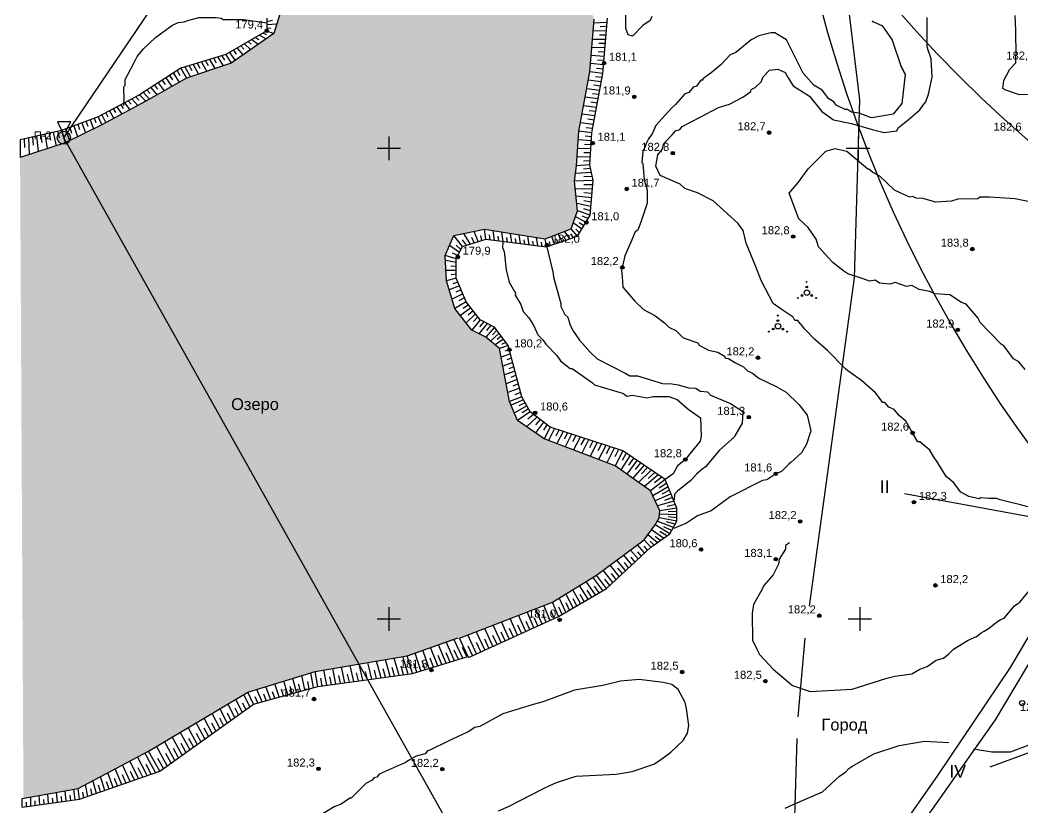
# Model space of a CAD drawing. Header units: millimetres. Extents: x 6127 to 9314, y 4730 to 7085.
# Drawn here: x 6243.4 to 6669.2, y 5319.7 to 5654.5 of the extents above; entities that cross this region are included whole.
import ezdxf

# ---------------------------------------------------------------- set-up
doc = ezdxf.new("R2010")
doc.units = ezdxf.units.MM
doc.header["$LTSCALE"] = 0.7
for name, color, linetype in [('відм', 14, 'Continuous'), ('горизонталі', 22, 'Continuous'), ('кущ', 7, 'Continuous'), ('Откос', 7, 'Continuous'), ('свердловини', 7, 'Continuous'), ('чорн', 255, 'Continuous')]:
    doc.layers.add(name, color=color, linetype=linetype)
doc.styles.get("Standard").update_dxf_attribs({"font": 'arial.ttf'})

msp = doc.modelspace()

# ---------------------------------------------------------------- hatches: boundary and pattern name
at = {"layer": 'відм', "ltscale": 0.2, "true_color": 0x000000}
h = msp.add_hatch(color=18, dxfattribs=at)
h.dxf.hatch_style = 1
h.paths.add_polyline_path([(6348.9, 5649.9, 1), (6347.43, 5649.9, 1)])
h = msp.add_hatch(color=18, dxfattribs=at)
h.dxf.hatch_style = 1
h.paths.add_polyline_path([(6492.13, 5636.21, 1), (6490.67, 5636.21, 1)])
h = msp.add_hatch(color=18, dxfattribs=at)
h.dxf.hatch_style = 1
h.paths.add_polyline_path([(6504.93, 5621.87, 1), (6503.47, 5621.87, 1)])
h = msp.add_hatch(color=18, dxfattribs=at)
h.dxf.hatch_style = 1
h.paths.add_polyline_path([(6562.22, 5606.65, 1), (6560.76, 5606.65, 1)])
h = msp.add_hatch(color=18, dxfattribs=at)
h.dxf.hatch_style = 1
h.paths.add_polyline_path([(6487.3, 5602.21, 1), (6485.83, 5602.21, 1)])
h = msp.add_hatch(color=18, dxfattribs=at)
h.dxf.hatch_style = 1
h.paths.add_polyline_path([(6521.32, 5597.92, 1), (6519.86, 5597.92, 1)])
h = msp.add_hatch(color=18, dxfattribs=at)
h.dxf.hatch_style = 1
h.paths.add_polyline_path([(6501.75, 5582.71, 1), (6500.28, 5582.71, 1)])
h = msp.add_hatch(color=18, dxfattribs=at)
h.dxf.hatch_style = 1
h.paths.add_polyline_path([(6484.64, 5568.44, 1), (6483.17, 5568.45, 1)])
h = msp.add_hatch(color=18, dxfattribs=at)
h.dxf.hatch_style = 1
h.paths.add_polyline_path([(6572.42, 5562.49, 1), (6570.96, 5562.49, 1)])
h = msp.add_hatch(color=18, dxfattribs=at)
h.dxf.hatch_style = 1
h.paths.add_polyline_path([(6467.91, 5558.89, 1), (6466.44, 5558.9, 1)])
h = msp.add_hatch(color=18, dxfattribs=at)
h.dxf.hatch_style = 1
h.paths.add_polyline_path([(6648.47, 5557.2, 1), (6647.01, 5557.2, 1)])
h = msp.add_hatch(color=18, dxfattribs=at)
h.dxf.hatch_style = 1
h.paths.add_polyline_path([(6430.01, 5553.8, 1), (6428.55, 5553.8, 1)])
h = msp.add_hatch(color=18, dxfattribs=at)
h.dxf.hatch_style = 1
h.paths.add_polyline_path([(6499.87, 5549.4, 1), (6498.41, 5549.4, 1)])
h = msp.add_hatch(color=18, dxfattribs=at)
h.dxf.hatch_style = 1
h.paths.add_polyline_path([(6642.3, 5522.82, 1), (6640.83, 5522.82, 1)])
h = msp.add_hatch(color=18, dxfattribs=at)
h.dxf.hatch_style = 1
h.paths.add_polyline_path([(6451.92, 5514.42, 1), (6450.45, 5514.42, 1)])
h = msp.add_hatch(color=18, dxfattribs=at)
h.dxf.hatch_style = 1
h.paths.add_polyline_path([(6557.46, 5511, 1), (6556, 5511.01, 1)])
h = msp.add_hatch(color=18, dxfattribs=at)
h.dxf.hatch_style = 1
h.paths.add_polyline_path([(6462.89, 5487.59, 1), (6461.42, 5487.6, 1)])
h = msp.add_hatch(color=18, dxfattribs=at)
h.dxf.hatch_style = 1
h.paths.add_polyline_path([(6553.58, 5485.74, 1), (6552.11, 5485.74, 1)])
h = msp.add_hatch(color=18, dxfattribs=at)
h.dxf.hatch_style = 1
h.paths.add_polyline_path([(6623.14, 5479.03, 1), (6621.67, 5479.03, 1)])
h = msp.add_hatch(color=18, dxfattribs=at)
h.dxf.hatch_style = 1
h.paths.add_polyline_path([(6526.64, 5467.73, 1), (6525.18, 5467.73, 1)])
h = msp.add_hatch(color=18, dxfattribs=at)
h.dxf.hatch_style = 1
h.paths.add_polyline_path([(6565.02, 5461.67, 1), (6563.55, 5461.67, 1)])
h = msp.add_hatch(color=18, dxfattribs=at)
h.dxf.hatch_style = 1
h.paths.add_polyline_path([(6623.71, 5449.59, 1), (6622.24, 5449.59, 1)])
h = msp.add_hatch(color=18, dxfattribs=at)
h.dxf.hatch_style = 1
h.paths.add_polyline_path([(6575.38, 5441.45, 1), (6573.92, 5441.46, 1)])
h = msp.add_hatch(color=18, dxfattribs=at)
h.dxf.hatch_style = 1
h.paths.add_polyline_path([(6533.29, 5429.49, 1), (6531.83, 5429.49, 1)])
h = msp.add_hatch(color=18, dxfattribs=at)
h.dxf.hatch_style = 1
h.paths.add_polyline_path([(6565.04, 5425.36, 1), (6563.57, 5425.36, 1)])
h = msp.add_hatch(color=18, dxfattribs=at)
h.dxf.hatch_style = 1
h.paths.add_polyline_path([(6632.82, 5414.26, 1), (6631.35, 5414.27, 1)])
h = msp.add_hatch(color=18, dxfattribs=at)
h.dxf.hatch_style = 1
h.paths.add_polyline_path([(6473.26, 5399.59, 1), (6471.8, 5399.59, 1)])
h = msp.add_hatch(color=18, dxfattribs=at)
h.dxf.hatch_style = 1
h.paths.add_polyline_path([(6583.53, 5401.36, 1), (6582.06, 5401.37, 1)])
h = msp.add_hatch(color=18, dxfattribs=at)
h.dxf.hatch_style = 1
h.paths.add_polyline_path([(6418.81, 5378.26, 1), (6417.35, 5378.26, 1)])
h = msp.add_hatch(color=18, dxfattribs=at)
h.dxf.hatch_style = 1
h.paths.add_polyline_path([(6525.27, 5377.45, 1), (6523.81, 5377.45, 1)])
h = msp.add_hatch(color=18, dxfattribs=at)
h.dxf.hatch_style = 1
h.paths.add_polyline_path([(6560.62, 5373.56, 1), (6559.16, 5373.56, 1)])
h = msp.add_hatch(color=18, dxfattribs=at)
h.dxf.hatch_style = 1
h.paths.add_polyline_path([(6368.96, 5365.97, 1), (6367.49, 5365.97, 1)])
h = msp.add_hatch(color=18, dxfattribs=at)
h.dxf.hatch_style = 1
h.paths.add_polyline_path([(6370.88, 5336.3, 1), (6369.41, 5336.3, 1)])
h = msp.add_hatch(color=18, dxfattribs=at)
h.dxf.hatch_style = 1
h.paths.add_polyline_path([(6423.45, 5336.16, 1), (6421.99, 5336.16, 1)])
at = {"layer": 'кущ', "ltscale": 0.2, "true_color": 0x000000}
h = msp.add_hatch(color=18, dxfattribs=at)
h.dxf.hatch_style = 1
h.paths.add_polyline_path([(6577.47, 5540.66), (6577.45, 5541.39, -0.133506), (6577.64, 5541.34, -0.764437)])
h.paths.add_polyline_path([(6577.47, 5540.66, -0.133506), (6577.28, 5540.71, -0.764437), (6577.45, 5541.39)])
h.paths.add_polyline_path([(6577.41, 5543.35, -0.133506), (6577.5, 5543.32, -0.764437), (6577.42, 5542.98)])
h.paths.add_polyline_path([(6577.41, 5543.35), (6577.42, 5542.98, -0.133506), (6577.33, 5543.01, -0.764437)])
h = msp.add_hatch(color=18, dxfattribs=at)
h.dxf.hatch_style = 1
h.paths.add_polyline_path([(6575.77, 5537.63), (6575.14, 5537.26, -0.133506), (6575.09, 5537.45, -0.764437)])
h.paths.add_polyline_path([(6575.77, 5537.63, -0.133506), (6575.82, 5537.45, -0.764437), (6575.14, 5537.26)])
h.paths.add_polyline_path([(6573.45, 5536.27, -0.133506), (6573.43, 5536.37, -0.764437), (6573.77, 5536.46)])
h.paths.add_polyline_path([(6573.45, 5536.27), (6573.77, 5536.46, -0.133506), (6573.79, 5536.37, -0.764437)])
h = msp.add_hatch(color=18, dxfattribs=at)
h.dxf.hatch_style = 1
h.paths.add_polyline_path([(6579.25, 5537.63), (6579.87, 5537.26, 0.133506), (6579.92, 5537.44, 0.764437)])
h.paths.add_polyline_path([(6579.25, 5537.63, 0.133506), (6579.2, 5537.44, 0.764437), (6579.87, 5537.26)])
h.paths.add_polyline_path([(6581.56, 5536.27, 0.133506), (6581.58, 5536.36, 0.764437), (6581.25, 5536.45)])
h.paths.add_polyline_path([(6581.56, 5536.27), (6581.25, 5536.45, 0.133506), (6581.22, 5536.36, 0.764437)])
h = msp.add_hatch(color=18, dxfattribs=at)
h.dxf.hatch_style = 1
h.paths.add_polyline_path([(6565.18, 5526.4), (6565.17, 5527.12, -0.133506), (6565.35, 5527.07, -0.764437)])
h.paths.add_polyline_path([(6565.18, 5526.4, -0.133506), (6565, 5526.44, -0.764437), (6565.17, 5527.12)])
h.paths.add_polyline_path([(6565.13, 5529.08, -0.133506), (6565.22, 5529.05, -0.764437), (6565.14, 5528.71)])
h.paths.add_polyline_path([(6565.13, 5529.08), (6565.14, 5528.71, -0.133506), (6565.04, 5528.74, -0.764437)])
h = msp.add_hatch(color=18, dxfattribs=at)
h.dxf.hatch_style = 1
h.paths.add_polyline_path([(6563.49, 5523.36), (6562.86, 5522.99, -0.133506), (6562.81, 5523.18, -0.764437)])
h.paths.add_polyline_path([(6563.49, 5523.36, -0.133506), (6563.53, 5523.18, -0.764437), (6562.86, 5522.99)])
h.paths.add_polyline_path([(6561.17, 5522.01, -0.133506), (6561.15, 5522.1, -0.764437), (6561.48, 5522.19)])
h.paths.add_polyline_path([(6561.17, 5522.01), (6561.48, 5522.19, -0.133506), (6561.51, 5522.1, -0.764437)])
h = msp.add_hatch(color=18, dxfattribs=at)
h.dxf.hatch_style = 1
h.paths.add_polyline_path([(6566.96, 5523.36), (6567.59, 5522.99, 0.133506), (6567.64, 5523.17, 0.764437)])
h.paths.add_polyline_path([(6566.96, 5523.36, 0.133506), (6566.91, 5523.17, 0.764437), (6567.59, 5522.99)])
h.paths.add_polyline_path([(6569.27, 5522, 0.133506), (6569.3, 5522.09, 0.764437), (6568.96, 5522.18)])
h.paths.add_polyline_path([(6569.27, 5522), (6568.96, 5522.18, 0.133506), (6568.94, 5522.09, 0.764437)])
at = {"layer": 'чорн', "ltscale": 0.2}
h = msp.add_hatch(color=4, dxfattribs=at)
h.dxf.hatch_style = 1
h.paths.add_polyline_path([(6428.01, 5531.96), (6424.46, 5543.72), (6423.89, 5554.44), (6427.55, 5562.9), (6440.68, 5565.58), (6466.44, 5561.47), (6477.39, 5565.8), (6480.15, 5573.36), (6478.89, 5585.99), (6479.74, 5592.56), (6480.71, 5607.24), (6485.38, 5632.54), (6487.23, 5654.85), (6481.39, 5669.66), (6464.98, 5679.36), (6441.73, 5691.91), (6417.43, 5701.36), (6402.4, 5701.93), (6398.5, 5701.14), (6388.94, 5699.28), (6366.29, 5689.19), (6350.94, 5680.87), (6336.47, 5670.41), (6336.9, 5667.43), (6346.57, 5662.93), (6353.67, 5657.02), (6351.14, 5648.82), (6333.06, 5636.2), (6314.03, 5629.74), (6296.89, 5619.97), (6278.08, 5609.93), (6262.63, 5602.35), (6243.43, 5596.08), (6244.86, 5323.73), (6268.67, 5327.94), (6298.55, 5343.82), (6340.74, 5368.78), (6369.38, 5377.57), (6408.48, 5384.14), (6429.94, 5391.81), (6469.46, 5407.17), (6488.13, 5418.58), (6508.48, 5433.57), (6513.05, 5439.99), (6514.72, 5442.99), (6515.11, 5445.99), (6511.07, 5454.49), (6496.06, 5465.06), (6465.98, 5476.51), (6454.7, 5484.28), (6451.29, 5492.4), (6447.04, 5514.94), (6441.21, 5519.67), (6435.2, 5522.75)])
at = {"layer": 'чорн', "ltscale": 0.2, "true_color": 0x000000}
h = msp.add_hatch(color=18, dxfattribs=at)
h.dxf.hatch_style = 1
h.paths.add_polyline_path([(6264.78, 5604.47, 1), (6259.21, 5604.47, 1)])

# ---------------------------------------------------------------- linework, layer by layer
at = {"color": 18, "ltscale": 0.2, "true_color": 0x000000}
for p, q in [((6262, 5604.47), (6582, 6078.37)), ((6512.46, 5157.59), (6262, 5604.47))]:
    msp.add_line(p, q, dxfattribs=at)
at = {"color": 1, "ltscale": 0.2}
for centre, radius in [((7031.15, 6019.46), 550), ((7118.46, 5800.5), 553)]:
    msp.add_circle(centre, radius, dxfattribs=at)
at = {"layer": 'відм', "color": 18, "ltscale": 0.2, "true_color": 0x000000}
for centre in [(6348.17, 5649.9), (6491.4, 5636.21), (6504.2, 5621.87), (6561.49, 5606.65), (6486.57, 5602.21), (6520.59, 5597.92), (6501.02, 5582.71), (6483.91, 5568.45), (6571.69, 5562.49), (6467.18, 5558.89), (6647.74, 5557.2), (6429.28, 5553.8), (6499.14, 5549.4), (6641.56, 5522.82), (6451.19, 5514.42), (6556.73, 5511.01), (6462.15, 5487.6), (6552.84, 5485.74), (6622.4, 5479.03), (6525.91, 5467.73), (6564.29, 5461.67), (6622.97, 5449.59), (6574.65, 5441.45), (6532.56, 5429.49), (6564.3, 5425.36), (6632.08, 5414.26), (6472.53, 5399.59), (6582.79, 5401.37), (6418.08, 5378.26), (6524.54, 5377.45), (6559.89, 5373.56), (6368.23, 5365.97), (6370.14, 5336.3), (6422.72, 5336.16)]:
    msp.add_circle(centre, 0.733, dxfattribs=at)
at = {"layer": 'горизонталі', "color": 18, "true_color": 0x000000}
for points in [[(6291.86, 5636.48), (6293.11, 5638.97), (6295.81, 5642.29), (6301, 5647.06), (6307.85, 5652.23), (6310.55, 5653.48), (6313.04, 5653.68), (6314.7, 5654.3), (6319.27, 5655.54), (6326.74, 5655.53), (6328.81, 5655.32), (6329.64, 5654.7), (6338.36, 5654.69), (6348.38, 5653.32)], [(6511.61, 5655.94), (6510.98, 5654.28), (6507.87, 5652.21), (6503.51, 5647.65), (6501.64, 5648.27), (6500.61, 5650.97), (6500.61, 5652.84), (6500.61, 5657.82)], [(6671.33, 5447.64), (6668.22, 5448.48), (6662.41, 5449.93), (6659.51, 5450.56), (6658.06, 5451.18), (6654.74, 5451.19), (6651.21, 5451.4), (6650.59, 5450.99), (6646.23, 5452.03), (6642.91, 5453.9), (6639.81, 5458.05), (6638.15, 5459.3), (6636.7, 5460.55), (6633.18, 5466.36), (6631.31, 5469.06), (6629.66, 5471.76), (6627.17, 5473.84), (6625.51, 5475.29), (6624.68, 5475.29), (6622.4, 5479.03), (6619.5, 5484.01), (6616.81, 5486.3), (6614.53, 5489), (6612.25, 5490.04), (6610.59, 5491.91), (6609.76, 5491.91), (6606.65, 5496.06), (6600.64, 5501.26), (6596.29, 5504.37), (6594.84, 5505.41), (6593.8, 5506.45), (6586.34, 5513.93), (6580.95, 5518.71), (6576.6, 5523.07), (6573.7, 5526.81), (6572.46, 5526.81), (6571.63, 5528.26), (6566.65, 5531.59), (6563.13, 5534.08), (6558.16, 5543.84), (6555.68, 5550.07), (6551.75, 5559.62), (6550.51, 5565.01), (6548.23, 5568.13), (6537.66, 5577.68), (6531.02, 5581.01), (6525.63, 5582.89), (6523.77, 5584.76), (6515.26, 5588.5), (6513.4, 5592.44), (6514.24, 5597.22), (6516.11, 5599.5), (6516.73, 5601.98), (6520.26, 5605.72), (6521.72, 5607.37), (6523.59, 5607.99), (6524.62, 5609.24), (6532.21, 5613.22), (6539.99, 5617.31), (6544.67, 5618.73), (6550.37, 5621.66), (6553.69, 5624.14), (6553.9, 5624.97), (6555.56, 5625.8), (6558.05, 5628.29), (6558.88, 5630.36), (6561.58, 5633.26), (6565.11, 5633.67), (6568.22, 5632.22), (6569.26, 5630.35), (6571.74, 5626.52), (6578.62, 5622.13), (6583.92, 5615.66), (6588.74, 5612.11), (6596.47, 5610.56), (6605.21, 5607.97), (6610.31, 5606.65), (6615.71, 5607.47), (6616.33, 5608.71), (6620.49, 5612.03), (6625.47, 5616.38), (6626.72, 5618.25), (6627.96, 5619.7), (6629.21, 5623.02), (6630.67, 5630.28), (6630.27, 5637.95), (6628.61, 5642.94), (6628.63, 5655.59)], [(6695.21, 5634.14), (6696.86, 5631.65), (6697.69, 5626.46), (6697.89, 5624.8), (6696.85, 5622.52), (6695.4, 5620.24), (6693.73, 5617.96), (6692.07, 5617.55), (6691.04, 5617.55), (6689.79, 5617.76), (6688.96, 5618.8), (6684.4, 5621.29), (6682.12, 5621.5), (6677.56, 5622.96), (6667.8, 5622.76), (6662, 5624.64), (6660.75, 5625.47), (6661.17, 5628.79), (6663.67, 5633.56), (6666.16, 5636.25), (6666.38, 5642.48), (6666.17, 5646.63), (6666.18, 5650.15), (6665.98, 5656.38)], [(6617.61, 5634.86), (6619.26, 5631.33), (6617.61, 5634.86), (6613.68, 5646.27), (6609.74, 5651.88), (6605.6, 5653.75), (6605.18, 5653.96), (6605.6, 5653.75)], [(6619.26, 5631.33), (6617.85, 5619.05), (6614.16, 5614.49), (6605.13, 5612.88), (6604.51, 5613.09), (6599.74, 5614.96), (6596.42, 5615.38), (6594.76, 5616.42), (6593.72, 5616.42), (6589.99, 5618.29), (6588.96, 5619.74), (6586.88, 5620.99), (6583.98, 5624.73), (6580.46, 5626.81), (6575.87, 5631.88), (6568.86, 5646.12), (6563.89, 5649.03), (6562.23, 5649.03), (6557.04, 5647.79), (6553.92, 5646.14), (6547.28, 5640.75), (6544.99, 5639.71), (6541.05, 5635.57), (6536.89, 5632.05), (6533.36, 5629.56), (6533.36, 5628.94), (6532.53, 5628.94), (6530.66, 5626.45), (6529.21, 5626.04), (6527.34, 5623.76), (6525.68, 5623.14), (6521.73, 5618.58), (6520.28, 5617.33), (6521.73, 5618.58)], [(6287.48, 5618.23), (6287.48, 5619.06), (6287.69, 5620.72), (6287.49, 5626.12), (6288.11, 5626.74), (6288.12, 5629.23), (6289.16, 5631.3), (6291.86, 5636.48)], [(6520.28, 5617.33), (6517.37, 5614.02), (6513.42, 5609.67), (6511.76, 5606.14), (6510.3, 5604.07), (6509.26, 5601.99), (6508.85, 5600.75), (6507.81, 5598.68), (6507.39, 5593.9), (6507.8, 5593.49), (6508.41, 5586.64), (6509.24, 5583.74), (6509.65, 5582.28), (6509.65, 5576.68), (6507.15, 5569.01), (6505.69, 5565.27), (6504.65, 5564.44), (6502.78, 5560.09), (6500.28, 5554.28), (6498.82, 5548.06), (6499.03, 5545.57), (6499.3, 5540.99), (6504.41, 5534.98), (6508.14, 5531.45), (6512.91, 5528.96), (6517.06, 5525.84), (6518.92, 5523.97), (6521.82, 5522.51), (6524.93, 5519.4), (6531.16, 5517.31), (6531.78, 5516.28), (6535.72, 5514.2), (6539.66, 5513.36), (6542.15, 5511.91), (6542.97, 5510.87), (6544.22, 5510.66), (6546.91, 5509), (6550.65, 5507.12), (6552.3, 5505.46), (6554.38, 5504.42), (6557.07, 5502.35), (6564.75, 5498.6), (6568.69, 5496.31), (6574.07, 5491.12), (6576.15, 5488.42), (6577.6, 5486.55), (6579.25, 5479.91), (6577.37, 5474.31), (6575.29, 5470.58), (6570.73, 5466.43), (6569.89, 5465.81), (6566.78, 5462.7), (6564.29, 5461.67), (6560.55, 5459.18), (6558.68, 5458.77), (6544.98, 5451.94), (6536.88, 5445.92), (6531.02, 5443.76), (6526.42, 5440.74), (6520.97, 5438.43)], [(6670.16, 5505.95), (6667.46, 5509.27), (6665.18, 5510.52), (6661.25, 5515.92), (6660, 5516.75), (6650.88, 5526.1), (6650.26, 5527.76), (6645.08, 5533.78), (6643.22, 5534.4), (6638.24, 5537.73), (6631.81, 5538.15), (6629.74, 5539.19), (6625.17, 5540.03), (6622.06, 5541.69), (6619.78, 5541.28), (6615.01, 5542.94), (6612.73, 5542.32), (6608.37, 5542.74), (6606.5, 5543.99), (6604.22, 5543.58), (6599.66, 5545.04), (6594.89, 5546.7), (6593.23, 5547.74), (6588.67, 5551.27), (6586.6, 5553.56), (6584.11, 5556.26), (6582.45, 5558.13), (6581.42, 5561.45), (6577.99, 5566.39), (6574.02, 5570.08), (6569.93, 5580.89), (6573.91, 5585.55), (6578.05, 5591.24), (6585.49, 5598.71), (6589.54, 5599.9), (6594.53, 5598.82), (6603.45, 5591.3)], [(6671.49, 5577.32), (6668.58, 5577.95), (6665.88, 5578.57), (6655.1, 5579.21), (6650.95, 5579.21), (6650.12, 5578.59), (6641.61, 5578.39), (6638.91, 5577.57), (6632.27, 5577.16), (6626.67, 5578.62), (6623.97, 5578.83), (6622.52, 5579.45), (6621.28, 5579.25), (6617.34, 5580.91), (6614.64, 5582.16), (6608.42, 5588.18), (6605.52, 5589.64), (6603.86, 5591.09), (6603.45, 5591.3), (6603.86, 5591.09)], [(6448.42, 5560.15), (6448.21, 5557.87), (6449.04, 5556.21), (6449.86, 5548.33), (6451.1, 5543.14), (6453.37, 5539.19), (6453.79, 5538.57), (6453.58, 5537.53), (6456.07, 5533.59), (6457.1, 5530.68), (6459.38, 5527.98), (6461.45, 5524.87), (6463.31, 5520.71), (6465.38, 5518.64), (6466.63, 5516.77), (6471.39, 5511.99), (6472.84, 5509.71), (6476.99, 5506.38), (6477.82, 5506.38), (6486.53, 5500.35), (6487.36, 5499.52), (6499.59, 5495.77), (6501.04, 5494.73), (6503.53, 5495.15), (6509.76, 5493.89), (6512.25, 5494.51), (6515.98, 5494.51), (6518.89, 5494.51), (6522.41, 5493.26), (6526.97, 5489.31), (6532.37, 5485.51), (6532.56, 5477.68), (6532.14, 5475.61), (6527.78, 5470.22), (6525.91, 5467.73), (6522.59, 5465.04), (6520.72, 5461.72), (6517.39, 5459.24)], [(6466.88, 5558.68), (6469.16, 5549.13), (6469.57, 5547.68), (6469.98, 5545.19), (6473.08, 5533.98), (6473.08, 5532.74), (6474.73, 5529.41), (6475.98, 5528.17), (6477.01, 5524.85), (6478.46, 5522.15), (6480.95, 5518.41), (6483.43, 5515.71), (6485.5, 5513.43), (6488.41, 5510.52), (6500.64, 5504.28), (6502.3, 5503.24), (6505.62, 5503.24), (6516.2, 5500.11), (6520.14, 5499.9), (6522.84, 5499.48), (6527.4, 5498.23), (6530.3, 5498.02), (6532.17, 5496.77), (6535.28, 5496.56), (6536.52, 5495.11), (6545.03, 5491.57), (6550.3, 5488.15), (6550, 5483.26), (6546.88, 5477.87), (6546.67, 5477.25), (6540.44, 5471.66), (6534.41, 5464.61), (6532.96, 5463.57), (6530.67, 5461.5), (6528.39, 5459.01), (6522.57, 5454.25), (6521.33, 5453.01), (6521.12, 5450.52)], [(6570.06, 5432.41), (6568.4, 5431.16), (6568.4, 5429.71), (6565.7, 5425.36), (6565.49, 5423.28), (6563.2, 5418.72), (6559.25, 5414.16), (6558.42, 5412.3), (6554.89, 5406.07), (6554.26, 5402.34), (6554.45, 5390.93), (6556.32, 5387.19), (6557.35, 5384.91), (6563.15, 5378.68), (6571.46, 5371.78), (6578.91, 5369.11), (6596.75, 5370.13), (6611.49, 5374.89), (6614.81, 5375.71), (6622.08, 5376.74), (6625.4, 5378.6), (6628.51, 5379.85), (6632.46, 5382.54), (6635.57, 5383.36), (6637.85, 5385.23), (6639.72, 5387.09), (6645.95, 5391.03), (6649.48, 5392.48), (6651.56, 5394.13), (6652.8, 5394.76), (6655.09, 5396.21), (6657.37, 5398.07), (6659.66, 5399.73), (6661.32, 5400.35), (6665.68, 5405.53), (6667.13, 5406.57), (6667.97, 5407.19), (6673.37, 5413.61)], [(6446.52, 5318.43), (6450.87, 5320.3), (6465.4, 5327.76), (6468.3, 5329.22), (6471.21, 5330.46), (6479.51, 5333.16), (6496.52, 5333.98), (6503.37, 5335.23), (6512.5, 5338.34), (6514.99, 5339.79), (6519.76, 5343.32), (6524.95, 5348.29), (6526.82, 5351.41), (6527.44, 5354.73), (6526.41, 5361.99), (6525.78, 5364.48), (6524.75, 5366.55), (6522.88, 5370.08), (6520.18, 5372.16), (6516.45, 5372.99), (6506.28, 5374.23), (6498.4, 5373.61), (6490.93, 5371.75), (6478.89, 5369.67), (6466.24, 5365.11), (6464.58, 5364.49), (6461.26, 5363.66), (6448.39, 5359.72), (6438.64, 5354.33), (6436.56, 5353.91), (6433.66, 5352.05), (6425.15, 5348.11), (6417.68, 5344.37), (6416.44, 5343.96), (6415.4, 5342.71), (6411.66, 5341.68), (6408.34, 5339.81), (6407.31, 5339.19), (6406.27, 5338.56), (6404.82, 5337.94), (6395.89, 5334), (6394.86, 5332.76), (6393.61, 5332.55), (6392.99, 5331.51), (6390.29, 5330.06), (6387.59, 5327.36), (6384.06, 5323.84), (6383.44, 5323.84), (6379.71, 5321.35), (6376.8, 5320.1), (6368.71, 5315.13)], [(6648.32, 5344.85), (6656.07, 5343.48), (6663.98, 5343.48), (6679.39, 5349.36), (6683.91, 5353.15), (6690.85, 5358.97), (6702.1, 5362.29), (6710.17, 5362.29), (6717.43, 5360.35), (6724.58, 5358.45), (6729.78, 5355.03), (6736.24, 5355.02), (6739.87, 5355.02), (6743.74, 5358.25)], [(6568.31, 5319.65), (6571.63, 5321.11), (6584.08, 5326.5), (6591.34, 5333.14), (6594.04, 5335), (6595.29, 5336.45), (6596.53, 5337.28), (6605.87, 5342.68), (6616.66, 5346.2), (6627.45, 5348.07), (6637.82, 5347.44)]]:
    msp.add_lwpolyline(points, dxfattribs=at)
at = {"layer": 'кущ', "color": 18, "ltscale": 0.2, "true_color": 0x000000}
for centre, radius in [((6577.46, 5541.03), 0.362), ((6577.41, 5543.17), 0.181), ((6573.61, 5536.37), 0.181), ((6575.46, 5537.45), 0.362), ((6577.51, 5538.65), 1.15), ((6579.56, 5537.44), 0.362), ((6581.4, 5536.36), 0.181), ((6565.13, 5528.9), 0.181), ((6563.17, 5523.18), 0.362), ((6565.23, 5524.38), 1.15), ((6565.18, 5526.76), 0.362), ((6567.28, 5523.17), 0.362), ((6561.33, 5522.1), 0.181), ((6569.12, 5522.09), 0.181)]:
    msp.add_circle(centre, radius, dxfattribs=at)
at = {"layer": 'Откос', "color": 18, "ltscale": 0.5, "true_color": 0x000000}
for p, q in [((6348.17, 5653.91), (6350.6, 5654.44)), ((6348.17, 5652.58), (6352.4, 5652.92)), ((6348.17, 5651.24), (6349.97, 5651.06)), ((6492.63, 5653.51), (6487.09, 5653.14)), ((6492.48, 5651.7), (6489.71, 5651.56)), ((6343.44, 5647.14), (6344.82, 5646.26)), ((6345.02, 5648.06), (6347.85, 5646.53)), ((6346.59, 5648.98), (6348.04, 5648.33)), ((6348.17, 5649.9), (6351.14, 5648.82)), ((6348.17, 5649.9), (6351.14, 5648.82)), ((6492.33, 5649.89), (6486.8, 5649.7)), ((6492.18, 5648.08), (6489.42, 5648.04)), ((6335.57, 5642.55), (6337.99, 5639.64)), ((6337.15, 5643.47), (6338.39, 5642.13)), ((6338.72, 5644.39), (6341.28, 5641.93)), ((6340.29, 5645.31), (6341.61, 5644.19)), ((6341.87, 5646.22), (6344.56, 5644.23)), ((6491.73, 5642.66), (6486.23, 5642.84)), ((6492.03, 5646.28), (6486.52, 5646.27)), ((6491.88, 5644.47), (6489.13, 5644.51)), ((6325.63, 5638.22), (6326.75, 5636.33)), ((6327.37, 5638.74), (6329.6, 5635.02)), ((6329.11, 5639.27), (6330.22, 5637.44)), ((6330.85, 5639.79), (6331.95, 5637.99)), ((6330.85, 5639.79), (6333.06, 5636.2)), ((6332.42, 5640.71), (6334.7, 5637.34)), ((6334, 5641.63), (6335.17, 5640.06)), ((6491.43, 5639.05), (6485.95, 5639.41)), ((6491.58, 5640.85), (6488.84, 5640.99)), ((6311.71, 5634.03), (6312.87, 5631.89)), ((6311.71, 5634.03), (6314.03, 5629.74)), ((6313.45, 5634.55), (6315.76, 5630.33)), ((6315.19, 5635.08), (6316.34, 5633)), ((6316.93, 5635.6), (6319.22, 5631.5)), ((6318.67, 5636.12), (6319.81, 5634.11)), ((6320.41, 5636.65), (6322.68, 5632.68)), ((6322.15, 5637.17), (6323.28, 5635.22)), ((6323.89, 5637.69), (6326.14, 5633.85)), ((6491.13, 5635.43), (6485.67, 5635.97)), ((6490.98, 5633.62), (6488.25, 5633.94)), ((6491.28, 5637.24), (6488.55, 5637.46)), ((6305.31, 5629.93), (6307.8, 5626.19)), ((6306.91, 5630.95), (6308.13, 5629.02)), ((6308.51, 5631.98), (6310.91, 5627.97)), ((6310.11, 5633), (6311.29, 5630.93)), ((6490.83, 5631.81), (6485.38, 5632.54)), ((6490.83, 5631.81), (6485.38, 5632.54)), ((6490.5, 5630.01), (6487.77, 5630.37)), ((6298.91, 5625.83), (6301.57, 5622.64)), ((6300.51, 5626.86), (6301.82, 5625.19)), ((6302.11, 5627.88), (6304.68, 5624.41)), ((6303.71, 5628.91), (6304.97, 5627.1)), ((6489.5, 5624.6), (6484.05, 5625.31)), ((6490.17, 5628.21), (6484.71, 5628.93)), ((6489.83, 5626.4), (6487.11, 5626.76)), ((6290.92, 5621.05), (6293.47, 5618.14)), ((6292.52, 5621.91), (6293.85, 5620.48)), ((6294.11, 5622.76), (6295.5, 5621.36)), ((6294.11, 5622.76), (6296.89, 5619.97)), ((6295.71, 5623.78), (6298.45, 5620.86)), ((6297.31, 5624.81), (6298.66, 5623.28)), ((6488.83, 5620.99), (6483.38, 5621.7)), ((6489.17, 5622.79), (6486.44, 5623.15)), ((6282.96, 5616.79), (6283.94, 5615.19)), ((6284.55, 5617.65), (6286.63, 5614.49)), ((6286.15, 5618.5), (6287.24, 5616.95)), ((6287.74, 5619.35), (6290.05, 5616.32)), ((6289.33, 5620.2), (6290.55, 5618.72)), ((6488.17, 5617.38), (6482.71, 5618.08)), ((6488.5, 5619.18), (6485.77, 5619.54)), ((6274.86, 5612.75), (6275.61, 5610.92)), ((6276.59, 5613.39), (6277.33, 5611.66)), ((6276.59, 5613.39), (6278.08, 5609.93)), ((6278.18, 5614.24), (6279.79, 5610.84)), ((6279.78, 5615.09), (6280.64, 5613.42)), ((6281.37, 5615.94), (6283.21, 5612.67)), ((6487.5, 5613.77), (6482.04, 5614.47)), ((6487.83, 5615.58), (6485.11, 5615.92)), ((6262.78, 5608.26), (6264.35, 5603.19)), ((6264.5, 5608.9), (6265.28, 5606.47)), ((6266.23, 5609.54), (6267.78, 5604.87)), ((6267.96, 5610.18), (6268.73, 5607.95)), ((6269.68, 5610.82), (6271.21, 5606.56)), ((6271.41, 5611.46), (6272.17, 5609.43)), ((6273.14, 5612.1), (6274.64, 5608.24)), ((6486.83, 5610.16), (6481.38, 5610.85)), ((6486.5, 5608.36), (6483.77, 5608.7)), ((6487.17, 5611.97), (6484.44, 5612.31)), ((6245.19, 5603.96), (6245.27, 5600.34)), ((6246.95, 5604.37), (6247.27, 5597.34)), ((6248.71, 5604.78), (6248.95, 5601.37)), ((6250.47, 5605.18), (6251.11, 5598.59)), ((6252.24, 5605.59), (6252.63, 5602.4)), ((6254, 5606), (6254.95, 5599.84)), ((6255.76, 5606.4), (6256.32, 5603.44)), ((6257.53, 5606.81), (6258.79, 5601.1)), ((6259.29, 5607.22), (6260, 5604.47)), ((6261.05, 5607.62), (6261.84, 5604.99)), ((6261.05, 5607.62), (6262.63, 5602.35)), ((6486.17, 5606.55), (6480.71, 5607.24)), ((6486.17, 5606.55), (6480.71, 5607.24)), ((6486.06, 5604.86), (6483.32, 5605.13)), ((6243.42, 5603.56), (6243.43, 5596.08)), ((6485.72, 5599.78), (6480.23, 5599.9)), ((6485.94, 5603.17), (6480.47, 5603.57)), ((6485.83, 5601.48), (6483.09, 5601.6)), ((6485.5, 5596.4), (6479.98, 5596.23)), ((6485.61, 5598.09), (6482.86, 5598.08)), ((6485.28, 5593.01), (6479.74, 5592.56)), ((6485.28, 5593.01), (6479.74, 5592.56)), ((6485.66, 5591.35), (6482.6, 5591.14)), ((6485.39, 5594.7), (6482.63, 5594.55)), ((6486.05, 5589.69), (6479.32, 5589.28)), ((6486.43, 5588.03), (6482.77, 5587.83)), ((6486.82, 5586.38), (6478.89, 5585.99)), ((6486.82, 5586.38), (6478.89, 5585.99)), ((6486.49, 5582.69), (6479.2, 5582.83)), ((6486.66, 5584.53), (6482.85, 5584.47)), ((6486.16, 5579), (6479.52, 5579.67)), ((6486.33, 5580.84), (6482.84, 5581.05)), ((6485.83, 5575.31), (6479.83, 5576.52)), ((6485.67, 5573.47), (6482.83, 5574.2)), ((6486, 5577.15), (6482.84, 5577.63)), ((6483.71, 5568.61), (6479.23, 5570.84)), ((6485.51, 5571.62), (6480.15, 5573.36)), ((6485.51, 5571.62), (6480.15, 5573.36)), ((6484.61, 5570.12), (6482.15, 5571.11)), ((6441.16, 5561.32), (6440.68, 5565.58)), ((6441.16, 5561.32), (6440.68, 5565.58)), ((6480.12, 5562.59), (6477.39, 5565.8)), ((6480.12, 5562.59), (6477.39, 5565.8)), ((6481.91, 5565.6), (6478.31, 5568.32)), ((6481.01, 5564.1), (6479.43, 5565.58)), ((6482.81, 5567.11), (6480.79, 5568.34)), ((6431.33, 5558.31), (6427.55, 5562.9)), ((6431.33, 5558.31), (6427.55, 5562.9)), ((6434.61, 5559.32), (6431.92, 5563.79)), ((6436.25, 5559.82), (6435.18, 5562.03)), ((6437.89, 5560.32), (6436.3, 5564.69)), ((6439.52, 5560.82), (6439.01, 5562.98)), ((6443.01, 5561.09), (6442.76, 5563.19)), ((6444.86, 5560.86), (6444.36, 5565)), ((6446.7, 5560.63), (6446.45, 5562.67)), ((6448.55, 5560.4), (6448.04, 5564.41)), ((6450.4, 5560.17), (6450.14, 5562.14)), ((6452.25, 5559.94), (6451.72, 5563.82)), ((6454.09, 5559.71), (6453.83, 5561.62)), ((6455.94, 5559.48), (6455.4, 5563.23)), ((6459.64, 5559.01), (6459.08, 5562.64)), ((6463.33, 5558.55), (6462.76, 5562.06)), ((6467.02, 5558.09), (6466.44, 5561.47)), ((6467.02, 5558.09), (6466.44, 5561.47)), ((6470.3, 5559.22), (6469.18, 5562.55)), ((6471.93, 5559.78), (6471.24, 5561.44)), ((6473.57, 5560.34), (6471.92, 5563.63)), ((6475.21, 5560.9), (6474.25, 5562.54)), ((6476.84, 5561.47), (6474.65, 5564.71)), ((6478.48, 5562.03), (6477.25, 5563.64)), ((6429.94, 5555.69), (6425.72, 5558.67)), ((6430.64, 5557), (6428.64, 5558.89)), ((6432.97, 5558.81), (6431.35, 5561.08)), ((6457.79, 5559.25), (6457.51, 5561.09)), ((6461.48, 5558.78), (6461.2, 5560.57)), ((6465.18, 5558.32), (6464.89, 5560.04)), ((6468.66, 5558.65), (6468.23, 5560.33)), ((6428.55, 5553.07), (6423.89, 5554.44)), ((6428.55, 5553.07), (6426.22, 5553.75)), ((6429.24, 5554.38), (6427.03, 5555.47)), ((6428.55, 5551.42), (6424.01, 5552.29)), ((6428.54, 5549.77), (6426.33, 5549.96)), ((6428.54, 5548.13), (6424.23, 5548.01)), ((6428.54, 5544.84), (6424.46, 5543.72)), ((6428.54, 5544.84), (6424.46, 5543.72)), ((6428.54, 5546.48), (6426.44, 5546.17)), ((6429.96, 5541.48), (6425.64, 5539.8)), ((6429.25, 5543.16), (6427.15, 5542.46)), ((6431.37, 5538.12), (6426.83, 5535.88)), ((6430.66, 5539.8), (6428.45, 5538.82)), ((6432.08, 5536.45), (6429.75, 5535.18)), ((6432.79, 5534.77), (6428.01, 5531.96)), ((6432.79, 5534.77), (6428.01, 5531.96)), ((6434.79, 5532.21), (6430.41, 5528.89)), ((6433.79, 5533.49), (6431.5, 5531.96)), ((6436.78, 5529.65), (6432.8, 5525.82)), ((6435.79, 5530.93), (6433.7, 5529.14)), ((6437.78, 5528.37), (6435.89, 5526.33)), ((6438.78, 5527.09), (6435.2, 5522.75)), ((6438.78, 5527.09), (6435.2, 5522.75)), ((6441.81, 5525.54), (6438.21, 5521.21)), ((6440.29, 5526.31), (6438.5, 5524.15)), ((6444.83, 5523.99), (6441.21, 5519.67)), ((6444.83, 5523.99), (6441.21, 5519.67)), ((6443.32, 5524.77), (6441.52, 5522.6)), ((6446.79, 5521.41), (6443.16, 5518.1)), ((6445.81, 5522.7), (6444, 5520.79)), ((6448.75, 5518.82), (6445.1, 5516.52)), ((6447.77, 5520.11), (6445.95, 5518.71)), ((6450.71, 5516.23), (6447.04, 5514.94)), ((6450.71, 5516.23), (6447.04, 5514.94)), ((6449.73, 5517.53), (6447.9, 5516.63)), ((6451.19, 5514.42), (6449.29, 5513.74)), ((6451.66, 5512.6), (6447.75, 5511.19)), ((6452.14, 5510.79), (6450.12, 5510.05)), ((6452.62, 5508.97), (6448.46, 5507.43)), ((6453.09, 5507.16), (6450.95, 5506.35)), ((6453.57, 5505.34), (6449.16, 5503.67)), ((6454.52, 5501.71), (6449.87, 5499.92)), ((6454.04, 5503.53), (6451.78, 5502.66)), ((6455.47, 5498.08), (6450.58, 5496.16)), ((6455, 5499.9), (6452.61, 5498.97)), ((6456.43, 5494.45), (6451.29, 5492.4)), ((6457.14, 5493.15), (6451.97, 5490.78)), ((6455.95, 5496.26), (6453.44, 5495.27)), ((6456.43, 5494.45), (6453.86, 5493.43)), ((6458.57, 5490.55), (6453.33, 5487.53)), ((6457.85, 5491.85), (6455.25, 5490.5)), ((6459.28, 5489.25), (6456.65, 5487.58)), ((6459.99, 5487.95), (6454.7, 5484.28)), ((6459.99, 5487.95), (6454.7, 5484.28)), ((6462.85, 5485.78), (6458.46, 5481.69)), ((6461.42, 5486.86), (6459, 5484.92)), ((6464.28, 5484.7), (6462.31, 5482.55)), ((6465.71, 5483.61), (6462.22, 5479.1)), ((6467.13, 5482.53), (6465.62, 5480.17)), ((6468.56, 5481.45), (6465.98, 5476.51)), ((6468.56, 5481.45), (6467.27, 5478.98)), ((6470.37, 5480.86), (6467.75, 5475.84)), ((6472.18, 5480.27), (6470.85, 5477.71)), ((6473.99, 5479.67), (6471.29, 5474.49)), ((6475.8, 5479.08), (6474.43, 5476.45)), ((6477.61, 5478.49), (6474.83, 5473.14)), ((6479.42, 5477.9), (6478.01, 5475.19)), ((6481.23, 5477.31), (6478.37, 5471.79)), ((6483.04, 5476.72), (6481.59, 5473.92)), ((6484.85, 5476.13), (6481.91, 5470.45)), ((6486.66, 5475.54), (6485.17, 5472.66)), ((6488.47, 5474.95), (6485.45, 5469.1)), ((6490.28, 5474.36), (6488.75, 5471.39)), ((6492.09, 5473.77), (6488.99, 5467.75)), ((6493.9, 5473.18), (6492.33, 5470.13)), ((6495.71, 5472.59), (6492.53, 5466.4)), ((6497.52, 5471.99), (6495.91, 5468.86)), ((6499.33, 5471.4), (6496.06, 5465.06)), ((6499.33, 5471.4), (6496.06, 5465.06)), ((6502.34, 5469.38), (6498.57, 5463.3)), ((6500.83, 5470.39), (6499.07, 5467.28)), ((6503.84, 5468.36), (6501.83, 5465.39)), ((6505.35, 5467.35), (6501.07, 5461.54)), ((6508.36, 5465.32), (6503.57, 5459.78)), ((6506.85, 5466.33), (6504.59, 5463.49)), ((6509.86, 5464.31), (6507.34, 5461.6)), ((6511.37, 5463.29), (6506.07, 5458.02)), ((6514.38, 5461.26), (6508.57, 5456.25)), ((6512.88, 5462.28), (6510.1, 5459.71)), ((6517.39, 5459.24), (6511.07, 5454.49)), ((6517.39, 5459.24), (6511.07, 5454.49)), ((6515.89, 5460.25), (6512.86, 5457.81)), ((6518.62, 5456.19), (6512.08, 5452.37)), ((6518, 5457.71), (6514.79, 5455.57)), ((6519.84, 5453.14), (6513.09, 5450.24)), ((6519.23, 5454.66), (6515.91, 5452.98)), ((6520.45, 5451.62), (6517.02, 5450.4)), ((6521.06, 5450.09), (6514.1, 5448.11)), ((6522.28, 5447.04), (6515.11, 5445.99)), ((6522.28, 5447.04), (6515.11, 5445.99)), ((6521.67, 5448.57), (6518.14, 5447.81)), ((6522.28, 5441.58), (6514.72, 5442.99)), ((6522.28, 5441.58), (6514.72, 5442.99)), ((6522.28, 5444.31), (6514.91, 5444.49)), ((6522.28, 5442.95), (6518.55, 5443.34)), ((6522.28, 5445.68), (6518.65, 5445.46)), ((6516.63, 5434.33), (6511.53, 5437.85)), ((6519.34, 5436.22), (6513.05, 5439.99)), ((6519.34, 5436.22), (6513.05, 5439.99)), ((6520.81, 5438.9), (6513.88, 5441.49)), ((6520.08, 5437.56), (6516.77, 5439.15)), ((6521.54, 5440.24), (6517.92, 5441.24)), ((6511.21, 5430.54), (6508.48, 5433.57)), ((6511.21, 5430.54), (6508.48, 5433.57)), ((6513.92, 5432.43), (6510, 5435.71)), ((6515.28, 5433.38), (6513.02, 5435.08)), ((6517.99, 5435.27), (6515.14, 5437.1)), ((6505.85, 5425.53), (6502.67, 5429.29)), ((6508.53, 5428.03), (6505.58, 5431.43)), ((6509.87, 5429.28), (6508.45, 5430.89)), ((6512.57, 5431.48), (6510.91, 5433.06)), ((6500.49, 5420.52), (6496.85, 5425)), ((6503.17, 5423.02), (6499.76, 5427.15)), ((6504.51, 5424.27), (6502.86, 5426.25)), ((6507.19, 5426.78), (6505.66, 5428.57)), ((6497.81, 5418.01), (6493.94, 5422.86)), ((6499.15, 5419.26), (6497.27, 5421.6)), ((6501.83, 5421.77), (6500.07, 5423.92)), ((6490.88, 5412.08), (6486.69, 5417.7)), ((6492.45, 5413), (6488.13, 5418.58)), ((6495.13, 5415.51), (6491.03, 5420.72)), ((6493.79, 5414.26), (6491.69, 5416.95)), ((6496.47, 5416.76), (6494.48, 5419.28)), ((6481.43, 5406.53), (6478.08, 5412.44)), ((6484.58, 5408.38), (6480.95, 5414.19)), ((6487.73, 5410.23), (6483.82, 5415.95)), ((6489.3, 5411.15), (6487.28, 5413.99)), ((6492.45, 5413), (6490.29, 5415.79)), ((6475.14, 5402.82), (6472.33, 5408.93)), ((6478.29, 5404.67), (6475.2, 5410.68)), ((6479.86, 5405.6), (6478.25, 5408.58)), ((6483.01, 5407.45), (6481.26, 5410.38)), ((6486.16, 5409.3), (6484.27, 5412.18)), ((6465.05, 5397.82), (6462.27, 5404.38)), ((6468.52, 5399.4), (6465.87, 5405.77)), ((6471.99, 5400.97), (6469.46, 5407.17)), ((6471.99, 5400.97), (6469.46, 5407.17)), ((6473.57, 5401.9), (6472.23, 5404.97)), ((6476.71, 5403.75), (6475.24, 5406.78)), ((6454.63, 5393.1), (6451.5, 5400.19)), ((6458.11, 5394.68), (6455.09, 5401.59)), ((6461.58, 5396.25), (6458.68, 5402.98)), ((6463.31, 5397.04), (6461.9, 5400.36)), ((6466.78, 5398.61), (6465.43, 5401.84)), ((6470.26, 5400.19), (6468.96, 5403.33)), ((6444.22, 5388.38), (6440.72, 5396)), ((6447.69, 5389.95), (6444.31, 5397.4)), ((6451.16, 5391.53), (6447.9, 5398.79)), ((6452.9, 5392.32), (6451.3, 5395.9)), ((6456.37, 5393.89), (6454.83, 5397.39)), ((6459.84, 5395.46), (6458.36, 5398.87)), ((6431.38, 5383.31), (6427.64, 5391.4)), ((6433.8, 5383.66), (6429.94, 5391.81)), ((6437.27, 5385.23), (6433.53, 5393.21)), ((6440.75, 5386.81), (6437.12, 5394.6)), ((6442.48, 5387.59), (6440.7, 5391.45)), ((6445.95, 5389.17), (6444.23, 5392.93)), ((6449.43, 5390.74), (6447.77, 5394.42)), ((6420.74, 5380.06), (6417.74, 5387.85)), ((6424.29, 5381.14), (6421.04, 5389.04)), ((6427.83, 5382.22), (6424.34, 5390.22)), ((6429.61, 5382.76), (6427.8, 5386.79)), ((6433.16, 5383.85), (6431.22, 5387.92)), ((6435.54, 5384.44), (6433.64, 5388.48)), ((6439.01, 5386.02), (6437.17, 5389.96)), ((6400.51, 5375.51), (6398.53, 5382.73)), ((6404.34, 5376.03), (6402.25, 5383.36)), ((6408.18, 5376.55), (6405.98, 5383.99)), ((6410.09, 5376.81), (6407.84, 5384.3)), ((6413.64, 5377.89), (6411.14, 5385.48)), ((6417.19, 5378.98), (6414.44, 5386.67)), ((6418.96, 5379.52), (6417.53, 5383.39)), ((6422.51, 5380.6), (6420.95, 5384.52)), ((6426.06, 5381.68), (6424.37, 5385.65)), ((6373.68, 5371.87), (6372.47, 5378.33)), ((6377.51, 5372.39), (6376.19, 5378.95)), ((6381.35, 5372.91), (6379.91, 5379.58)), ((6385.18, 5373.43), (6383.64, 5380.21)), ((6389.01, 5373.95), (6387.36, 5380.84)), ((6392.85, 5374.47), (6391.08, 5381.47)), ((6394.76, 5374.73), (6393.85, 5378.26)), ((6396.68, 5374.99), (6394.81, 5382.1)), ((6398.59, 5375.25), (6397.63, 5378.83)), ((6402.43, 5375.77), (6401.41, 5379.41)), ((6406.26, 5376.29), (6405.19, 5379.98)), ((6410.09, 5376.81), (6408.97, 5380.55)), ((6411.87, 5377.35), (6410.68, 5381.12)), ((6415.42, 5378.43), (6414.1, 5382.25)), ((6360.73, 5368.84), (6359.2, 5374.76)), ((6364.38, 5369.84), (6363.02, 5375.93)), ((6368.02, 5370.84), (6366.84, 5377.11)), ((6369.85, 5371.35), (6368.74, 5377.7)), ((6369.85, 5371.35), (6369.3, 5374.52)), ((6371.76, 5371.61), (6371.18, 5374.81)), ((6375.6, 5372.13), (6374.96, 5375.38)), ((6379.43, 5372.65), (6378.74, 5375.96)), ((6383.26, 5373.17), (6382.52, 5376.53)), ((6387.1, 5373.69), (6386.3, 5377.11)), ((6390.93, 5374.21), (6390.08, 5377.68)), ((6346.16, 5364.84), (6343.93, 5370.05)), ((6349.8, 5365.84), (6347.75, 5371.23)), ((6353.45, 5366.84), (6351.56, 5372.41)), ((6355.27, 5367.34), (6354.37, 5370.17)), ((6357.09, 5367.84), (6355.38, 5373.58)), ((6358.91, 5368.34), (6358.1, 5371.26)), ((6362.56, 5369.34), (6361.83, 5372.34)), ((6366.2, 5370.34), (6365.56, 5373.43)), ((6337.74, 5360.42), (6335.05, 5365.88)), ((6340.92, 5362.7), (6338.42, 5367.88)), ((6342.51, 5363.84), (6340.11, 5368.88)), ((6342.51, 5363.84), (6341.31, 5366.36)), ((6344.33, 5364.34), (6343.18, 5366.9)), ((6347.98, 5365.34), (6346.91, 5367.99)), ((6351.62, 5366.34), (6350.64, 5369.08)), ((6331.38, 5355.86), (6328.3, 5361.88)), ((6334.56, 5358.14), (6331.68, 5363.88)), ((6336.15, 5359.28), (6334.76, 5362.08)), ((6339.33, 5361.56), (6338.03, 5364.22)), ((6325.02, 5351.3), (6321.55, 5357.88)), ((6328.2, 5353.58), (6324.93, 5359.88)), ((6329.79, 5354.72), (6328.2, 5357.8)), ((6332.97, 5357), (6331.48, 5359.94)), ((6318.65, 5346.74), (6314.81, 5353.88)), ((6321.83, 5349.02), (6318.18, 5355.88)), ((6323.43, 5350.16), (6321.65, 5353.52)), ((6326.61, 5352.44), (6324.92, 5355.66)), ((6312.29, 5342.18), (6308.06, 5349.88)), ((6315.47, 5344.46), (6311.43, 5351.88)), ((6317.06, 5345.6), (6315.09, 5349.24)), ((6320.24, 5347.88), (6318.37, 5351.38)), ((6305.93, 5337.62), (6301.31, 5345.88)), ((6309.11, 5339.9), (6304.69, 5347.88)), ((6310.7, 5341.04), (6308.54, 5344.96)), ((6313.88, 5343.32), (6311.81, 5347.1)), ((6297.37, 5333.44), (6293.22, 5341.36)), ((6300.96, 5334.71), (6296.37, 5343.04)), ((6302.75, 5335.34), (6297.94, 5343.87)), ((6304.34, 5336.48), (6301.98, 5340.68)), ((6307.52, 5338.76), (6305.26, 5342.82)), ((6286.61, 5329.66), (6283.79, 5336.34)), ((6290.2, 5330.92), (6286.94, 5338.01)), ((6293.78, 5332.18), (6290.08, 5339.69)), ((6295.58, 5332.81), (6293.61, 5336.67)), ((6299.16, 5334.07), (6296.98, 5338.14)), ((6302.75, 5335.34), (6300.34, 5339.61)), ((6279.44, 5327.13), (6277.51, 5332.99)), ((6283.02, 5328.39), (6280.65, 5334.66)), ((6284.82, 5329.03), (6283.52, 5332.26)), ((6288.4, 5330.29), (6286.88, 5333.73)), ((6291.99, 5331.55), (6290.25, 5335.2)), ((6266.8, 5323.09), (6266.24, 5327.64)), ((6268.68, 5323.35), (6268.08, 5327.96)), ((6272.26, 5324.61), (6271.22, 5329.64)), ((6274.06, 5325.24), (6273.42, 5327.86)), ((6275.85, 5325.87), (6274.36, 5331.31)), ((6277.64, 5326.5), (6276.79, 5329.33)), ((6281.23, 5327.76), (6280.15, 5330.79)), ((6244.27, 5320.04), (6244.27, 5323.73)), ((6248.03, 5320.54), (6247.93, 5324.38)), ((6251.78, 5321.05), (6251.6, 5325.03)), ((6253.66, 5321.31), (6253.54, 5323.33)), ((6255.54, 5321.56), (6255.26, 5325.69)), ((6257.41, 5321.82), (6257.25, 5323.91)), ((6259.29, 5322.07), (6258.92, 5326.34)), ((6261.17, 5322.33), (6260.96, 5324.49)), ((6263.05, 5322.58), (6262.58, 5326.99)), ((6264.92, 5322.84), (6264.67, 5325.07)), ((6268.68, 5323.35), (6268.38, 5325.65)), ((6270.47, 5323.98), (6270.06, 5326.39)), ((6246.15, 5320.29), (6246.13, 5322.17)), ((6249.9, 5320.8), (6249.83, 5322.75))]:
    msp.add_line(p, q, dxfattribs=at)
at = {"layer": 'свердловини', "color": 18, "ltscale": 0.5, "true_color": 0x000000}
for p, q in [((6700.5, 5438.11), (6619.02, 5453.23)), ((6839.88, 5404.69), (6655.16, 5337.08))]:
    msp.add_line(p, q, dxfattribs=at)
at = {"layer": 'чорн', "color": 18, "ltscale": 0.5, "true_color": 0x000000}
for p, q in [((6348.17, 5655.25), (6348.17, 5649.9)), ((6353.67, 5657.02), (6351.14, 5648.82)), ((6490.83, 5631.81), (6492.78, 5655.32)), ((6485.38, 5632.54), (6487.23, 5654.85)), ((6348.17, 5649.9), (6330.85, 5639.79)), ((6351.14, 5648.82), (6333.06, 5636.2)), ((6330.85, 5639.79), (6311.71, 5634.03)), ((6311.71, 5634.03), (6294.11, 5622.76)), ((6333.06, 5636.2), (6314.03, 5629.74)), ((6314.03, 5629.74), (6296.89, 5619.97)), ((6480.71, 5607.24), (6485.38, 5632.54)), ((6486.17, 5606.55), (6490.83, 5631.81)), ((6294.11, 5622.76), (6276.59, 5613.39)), ((6296.89, 5619.97), (6278.08, 5609.93)), ((6276.59, 5613.39), (6261.05, 5607.62)), ((6278.08, 5609.93), (6262.63, 5602.35)), ((6261.05, 5607.62), (6243.42, 5603.56)), ((6479.74, 5592.56), (6480.71, 5607.24)), ((6485.28, 5593.01), (6486.17, 5606.55)), ((6262.63, 5602.35), (6243.43, 5596.08)), ((6478.89, 5585.99), (6479.74, 5592.56)), ((6486.82, 5586.38), (6485.28, 5593.01)), ((6480.15, 5573.36), (6478.89, 5585.99)), ((6485.51, 5571.62), (6486.82, 5586.38)), ((6477.39, 5565.8), (6480.15, 5573.36)), ((6480.12, 5562.59), (6485.51, 5571.62)), ((6427.55, 5562.9), (6440.68, 5565.58)), ((6440.68, 5565.58), (6466.44, 5561.47)), ((6466.44, 5561.47), (6477.39, 5565.8)), ((6423.89, 5554.44), (6427.55, 5562.9)), ((6431.33, 5558.31), (6441.16, 5561.32)), ((6441.16, 5561.32), (6467.02, 5558.09)), ((6467.02, 5558.09), (6480.12, 5562.59)), ((6428.55, 5553.07), (6431.33, 5558.31)), ((6424.46, 5543.72), (6423.89, 5554.44)), ((6428.54, 5544.84), (6428.55, 5553.07)), ((6432.79, 5534.77), (6428.54, 5544.84)), ((6428.01, 5531.96), (6424.46, 5543.72)), ((6435.2, 5522.75), (6428.01, 5531.96)), ((6438.78, 5527.09), (6432.79, 5534.77)), ((6444.83, 5523.99), (6438.78, 5527.09)), ((6450.71, 5516.23), (6444.83, 5523.99)), ((6441.21, 5519.67), (6435.2, 5522.75)), ((6447.04, 5514.94), (6441.21, 5519.67)), ((6451.29, 5492.4), (6447.04, 5514.94)), ((6456.43, 5494.45), (6450.71, 5516.23)), ((6459.99, 5487.95), (6456.43, 5494.45)), ((6454.7, 5484.28), (6451.29, 5492.4)), ((6468.56, 5481.45), (6459.99, 5487.95)), ((6465.98, 5476.51), (6454.7, 5484.28)), ((6499.33, 5471.4), (6468.56, 5481.45)), ((6496.06, 5465.06), (6465.98, 5476.51)), ((6517.39, 5459.24), (6499.33, 5471.4)), ((6511.07, 5454.49), (6496.06, 5465.06)), ((6522.28, 5447.04), (6517.39, 5459.24)), ((6515.11, 5445.99), (6511.07, 5454.49)), ((6522.28, 5441.58), (6522.28, 5447.04)), ((6513.05, 5439.99), (6514.72, 5442.99)), ((6514.72, 5442.99), (6515.11, 5445.99)), ((6508.48, 5433.57), (6513.05, 5439.99)), ((6519.34, 5436.22), (6522.28, 5441.58)), ((6488.13, 5418.58), (6508.48, 5433.57)), ((6511.21, 5430.54), (6519.34, 5436.22)), ((6492.45, 5413), (6511.21, 5430.54)), ((6469.46, 5407.17), (6488.13, 5418.58)), ((6471.99, 5400.97), (6492.45, 5413)), ((6429.94, 5391.81), (6469.46, 5407.17)), ((6433.8, 5383.66), (6471.99, 5400.97)), ((6407.84, 5384.3), (6429.29, 5392)), ((6368.74, 5377.7), (6407.84, 5384.3)), ((6410.09, 5376.81), (6433.16, 5383.85)), ((6340.11, 5368.88), (6368.74, 5377.7)), ((6369.85, 5371.35), (6410.09, 5376.81)), ((6342.51, 5363.84), (6369.85, 5371.35)), ((6297.94, 5343.87), (6340.11, 5368.88)), ((6302.75, 5335.34), (6342.51, 5363.84)), ((6268.08, 5327.96), (6297.94, 5343.87)), ((6268.68, 5323.35), (6302.75, 5335.34)), ((6244.27, 5323.73), (6268.08, 5327.96)), ((6244.27, 5320.04), (6268.68, 5323.35))]:
    msp.add_line(p, q, dxfattribs=at)
at = {"layer": 'чорн', "color": 18, "ltscale": 0.2, "true_color": 0x000000}
for p, q in [((6399.99, 5604.99), (6399.99, 5594.99)), ((6399.99, 5604.99), (6399.99, 5594.99)), ((6599.22, 5604.99), (6599.22, 5594.99)), ((6394.99, 5599.99), (6404.99, 5599.99)), ((6394.99, 5599.99), (6394.99, 5599.99)), ((6394.99, 5599.99), (6399.99, 5599.99)), ((6394.99, 5599.99), (6404.99, 5599.99)), ((6394.99, 5599.99), (6394.99, 5599.99)), ((6394.99, 5599.99), (6399.99, 5599.99)), ((6594.22, 5599.99), (6604.22, 5599.99)), ((6594.22, 5599.99), (6594.22, 5599.99)), ((6594.22, 5599.99), (6599.22, 5599.99)), ((6399.99, 5404.99), (6399.99, 5394.99)), ((6399.99, 5404.99), (6399.99, 5394.99)), ((6599.99, 5404.99), (6599.99, 5394.99)), ((6394.99, 5399.99), (6404.99, 5399.99)), ((6394.99, 5399.99), (6394.99, 5399.99)), ((6394.99, 5399.99), (6399.99, 5399.99)), ((6394.99, 5399.99), (6404.99, 5399.99)), ((6394.99, 5399.99), (6394.99, 5399.99)), ((6394.99, 5399.99), (6399.99, 5399.99)), ((6594.99, 5399.99), (6604.99, 5399.99)), ((6594.99, 5399.99), (6594.99, 5399.99)), ((6594.99, 5399.99), (6599.99, 5399.99))]:
    msp.add_line(p, q, dxfattribs=at)
for points in [[(6583.6, 5755.39), (6599.83, 5620.62), (6597.6, 5544.94), (6578.52, 5405.36)], [(6262.74, 5607.15), (6264.94, 5611.3), (6259.27, 5611.31), (6261.36, 5607.18)], [(6576.59, 5391.89), (6573.66, 5358.43)], [(6573.19, 5349.14), (6571.43, 5287.18)]]:
    msp.add_lwpolyline(points, dxfattribs=at)
at = {"layer": 'чорн', "color": 18, "true_color": 0x000000}
for points in [[(6486.14, 5158.66), (6506.7, 5146.11), (6516.34, 5146.1), (6523.91, 5148.19), (6528.46, 5151.59), (6532.39, 5158.28), (6535.26, 5166.51), (6556.27, 5210.38), (6569.23, 5235.97), (6577.49, 5253.83), (6633.07, 5333.41), (6663.96, 5379.37), (6727.31, 5486.89), (6787.06, 5586.76), (6846.81, 5689.69)], [(6720.78, 5393.56), (6701.92, 5417.34), (6693.3, 5418.51), (6683.76, 5401.31), (6657.45, 5357.06), (6626.36, 5312.91), (6585.41, 5253.12), (6570.91, 5231.69)]]:
    msp.add_lwpolyline(points, dxfattribs=at)
at = {"layer": 'чорн', "color": 18, "ltscale": 0.2, "true_color": 0x000000}
for centre, radius in [((6262, 5604.47), 2.79), ((6668.92, 5364.24), 1.11)]:
    msp.add_circle(centre, radius, dxfattribs=at)

# ---------------------------------------------------------------- texts
at = {"color": 18, "ltscale": 0.2, "true_color": 0x000000, "insert": (6249.23, 5607.22), "char_height": 3.4, "attachment_point": 1}
msp.add_mtext_dynamic_manual_height_columns('П-2', width=29.6861, gutter_width=12.5, heights=[0], dxfattribs=at)
at = {"layer": 'свердловини', "color": 18, "ltscale": 0.5, "true_color": 0x000000}
for s, rotation, p in [('II', 0.0699, (6608.42, 5453.46)), ('IV', 0.1269, (6638.01, 5332.5))]:
    msp.add_text(s, height=5.38, rotation=rotation, dxfattribs=at).set_placement(p)
at = {"layer": 'чорн', "color": 18, "ltscale": 0.2, "true_color": 0x000000, "attachment_point": 1}
for s, width, insert, char_height, rotation in [('179,4', 2.4374, (6334.76, 5654.31), 3.4, 359.9325), ('181,1', 2.4374, (6493.44, 5640.6), 3.4, 359.9325), ('182,3', 2.4374, (6662.19, 5641.12), 3.4, 359.9325), ('181,9', 2.4374, (6490.79, 5626.28), 3.4, 359.9325), ('182,7', 2.4374, (6548.09, 5611.06), 3.4, 359.9325), ('182,6', 2.4374, (6656.81, 5610.89), 3.4, 359.9325), ('181,1', 2.4374, (6488.61, 5606.6), 3.4, 359.9325), ('182,8', 2.4374, (6507.19, 5602.32), 3.4, 359.9325), ('181,7', 2.4374, (6503.06, 5587.1), 3.4, 359.9325), ('181,0', 2.4374, (6485.95, 5572.83), 3.4, 359.9325), ('182,8', 2.4374, (6558.29, 5566.9), 3.4, 359.9325), ('182,0', 2.4374, (6469.22, 5563.28), 3.4, 359.9325), ('183,8', 2.4374, (6634.34, 5561.6), 3.4, 359.9325), ('179,9', 2.4374, (6431.32, 5558.19), 3.4, 359.9325), ('182,2', 2.4374, (6485.73, 5553.8), 3.4, 359.9325), ('182,9', 2.4374, (6628.16, 5527.23), 3.4, 359.9325), ('180,2', 2.4374, (6453.23, 5518.81), 3.4, 359.9325), ('182,2', 2.4374, (6543.33, 5515.41), 3.4, 359.9325), ('Озеро', 4.2998, (6333.04, 5493.78), 5, 359.9325), ('180,6', 2.4374, (6464.2, 5491.98), 3.4, 359.9325), ('181,3', 2.4374, (6539.44, 5490.14), 3.4, 359.9325), ('182,6', 2.4374, (6609, 5483.44), 3.4, 359.9325), ('182,8', 2.4374, (6512.51, 5472.14), 3.4, 359.9325), ('181,6', 2.4374, (6550.88, 5466.08), 3.4, 359.9325), ('182,3', 2.4374, (6625.02, 5453.98), 3.4, 359.9325), ('182,2', 2.4374, (6561.25, 5445.86), 3.4, 359.9325), ('180,6', 2.4374, (6519.16, 5433.9), 3.4, 359.9325), ('183,1', 2.4374, (6550.9, 5429.77), 3.4, 359.9325), ('182,2', 2.4374, (6634.13, 5418.65), 3.4, 359.9325), ('181,0', 2.4374, (6459.12, 5404), 3.4, 359.9325), ('182,2', 2.4374, (6569.39, 5405.77), 3.4, 359.9325), ('181,3', 2.4374, (6404.67, 5382.66), 3.4, 359.9895), ('182,5', 2.4374, (6511.13, 5381.84), 3.4, 359.9895), ('182,5', 2.4374, (6546.48, 5377.96), 3.4, 359.9895), ('181,7', 2.4374, (6354.82, 5370.36), 3.4, 359.9895), ('12', 2.4374, (6667.96, 5364.28), 3.4, 359.9325), ('Город', 3.2084, (6583.7, 5357.59), 5, 359.9895), ('182,3', 2.4374, (6356.74, 5340.69), 3.4, 359.9895), ('182,2', 2.4374, (6409.31, 5340.55), 3.4, 359.9895)]:
    msp.add_mtext_dynamic_manual_height_columns(s, width=width, gutter_width=12.5, heights=[0], dxfattribs=dict(at, insert=insert, char_height=char_height, rotation=rotation))

doc.saveas('drawing.dxf')
